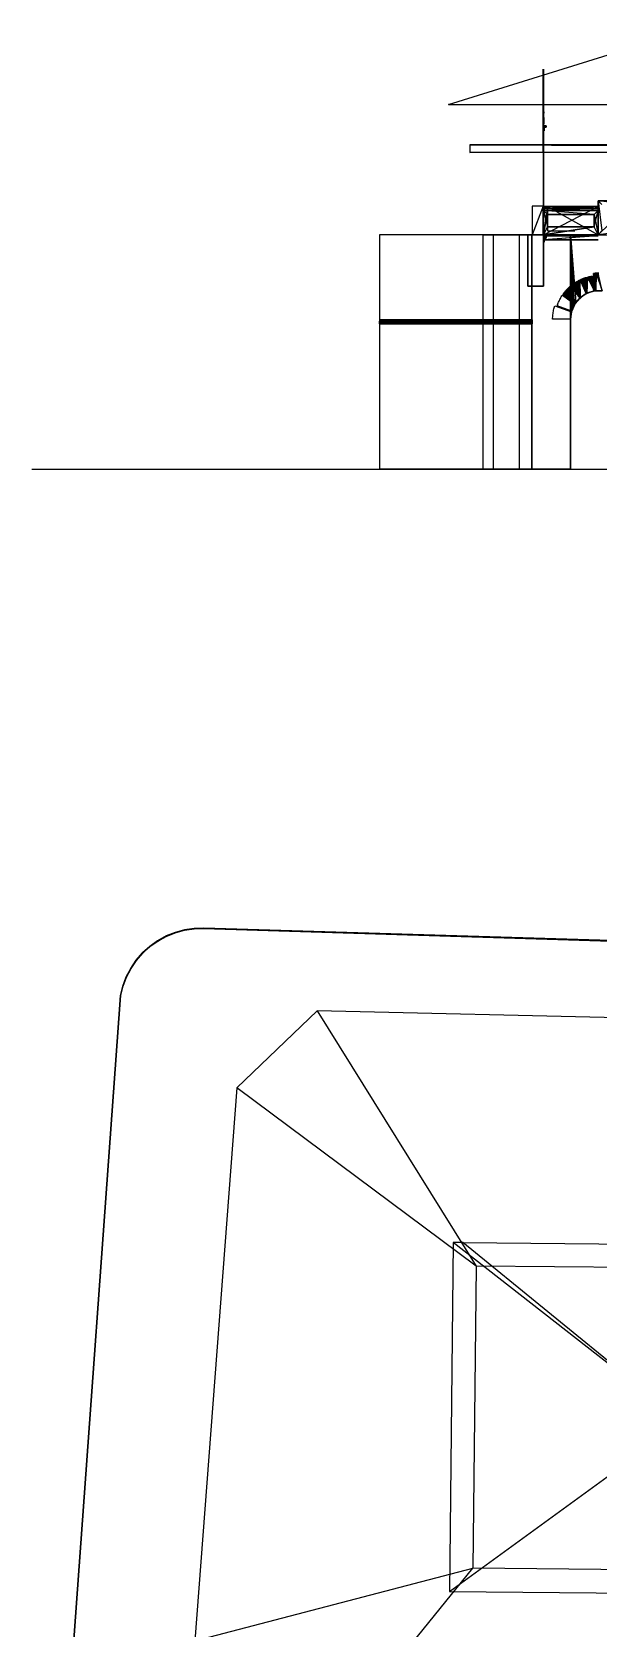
# Model space of a CAD drawing. Extents: x -41 to 47, y -35.8 to 51.3.
# Drawn here: x -40.03 to -25.54, y 10.43 to 51.29 of the extents above; entities that cross this region are included whole.
import ezdxf

# ---------------------------------------------------------------- set-up
doc = ezdxf.new("R2010")
doc.units = 0
doc.header["$MEASUREMENT"] = 0
doc.layers.add('PYDXF', color=8, linetype='CONTINUOUS')

msp = doc.modelspace()

# ---------------------------------------------------------------- linework, layer by layer
at = {"layer": 'PYDXF'}
for p, q in [((-29.364, 49.426), (-23.392, 51.286)), ((-26.945, 48.937), (-26.945, 50.33)), ((-26.945, 50.33), (-26.945, 46.095)), ((-26.934, 46.095), (-26.945, 50.33)), ((-26.934, 50.33), (-26.934, 46.095)), ((-29.364, 49.426), (38.199, 49.426)), ((-29.266, 49.426), (-29.364, 49.426)), ((-26.942, 49.237), (-26.945, 48.931)), ((-26.945, 49.098), (-26.942, 49.237)), ((-26.927, 49.237), (-26.945, 49.098)), ((-26.945, 48.931), (-26.942, 49.212)), ((-26.945, 48.931), (-26.942, 49.187)), ((-26.945, 48.931), (-26.942, 49.162)), ((-26.945, 48.931), (-26.942, 49.137)), ((-26.945, 48.931), (-26.942, 49.111)), ((-26.945, 48.937), (-26.945, 49.109)), ((-26.945, 49.098), (-26.945, 48.931)), ((-26.945, 49.098), (-26.93, 48.931)), ((-26.93, 49.098), (-26.945, 49.098)), ((-26.945, 48.931), (-26.942, 49.086)), ((-26.945, 48.931), (-26.942, 49.06)), ((-26.945, 48.931), (-26.942, 49.034)), ((-26.942, 49.111), (-26.942, 49.086)), ((-26.927, 49.086), (-26.942, 49.111)), ((-26.942, 49.086), (-26.942, 49.06)), ((-26.927, 49.06), (-26.942, 49.086)), ((-26.942, 49.086), (-26.927, 49.086)), ((-26.942, 49.06), (-26.942, 49.034)), ((-26.942, 49.06), (-26.927, 49.06)), ((-26.942, 49.034), (-26.927, 49.06)), ((-26.942, 49.034), (-26.942, 49.009)), ((-26.927, 49.009), (-26.942, 49.034)), ((-26.942, 49.034), (-26.927, 49.034)), ((-26.93, 49.098), (-26.927, 49.237)), ((-26.93, 48.931), (-26.927, 49.237)), ((-26.93, 48.931), (-26.927, 49.212)), ((-26.93, 48.931), (-26.927, 49.187)), ((-26.93, 48.931), (-26.927, 49.162)), ((-26.93, 48.931), (-26.927, 49.137)), ((-26.93, 48.931), (-26.927, 49.111)), ((-26.93, 49.098), (-26.93, 48.931)), ((-26.93, 48.931), (-26.927, 49.086)), ((-26.93, 48.931), (-26.927, 49.06)), ((-26.93, 48.931), (-26.927, 49.034)), ((-26.927, 49.086), (-26.927, 49.111)), ((-26.927, 49.06), (-26.927, 49.086)), ((-26.927, 49.034), (-26.927, 49.06)), ((-26.927, 49.009), (-26.927, 49.034)), ((-26.945, 48.931), (-26.942, 49.009)), ((-26.945, 48.931), (-26.942, 48.983)), ((-26.945, 48.931), (-26.942, 48.957)), ((-26.945, 48.931), (-26.942, 48.931)), ((-26.93, 48.931), (-26.945, 48.931)), ((-26.942, 49.009), (-26.942, 48.983)), ((-26.927, 49.009), (-26.942, 49.009)), ((-26.927, 48.983), (-26.942, 49.009)), ((-26.942, 48.983), (-26.942, 48.957)), ((-26.942, 48.957), (-26.927, 48.983)), ((-26.927, 48.983), (-26.942, 48.983)), ((-26.942, 48.957), (-26.942, 48.931)), ((-26.942, 48.957), (-26.927, 48.957)), ((-26.927, 48.931), (-26.942, 48.957)), ((-26.927, 48.931), (-26.942, 48.931)), ((-26.93, 48.931), (-26.942, 48.931)), ((-26.871, 48.882), (-26.931, 48.882)), ((-26.931, 48.882), (-26.931, 48.852)), ((-26.931, 48.882), (-26.871, 48.852)), ((-26.931, 48.882), (-26.921, 48.852)), ((-26.931, 48.752), (-26.931, 48.882)), ((-26.931, 48.882), (-26.924, 48.882)), ((-26.931, 48.752), (-26.924, 48.882)), ((-26.931, 48.852), (-26.921, 48.752)), ((-26.931, 48.852), (-26.931, 48.752)), ((-26.931, 48.852), (-26.921, 48.852)), ((-26.931, 48.752), (-26.921, 48.752)), ((-26.931, 48.752), (-26.924, 48.752)), ((-26.914, 48.752), (-26.931, 48.752)), ((-26.93, 48.931), (-26.927, 49.009)), ((-26.93, 48.931), (-26.927, 48.983)), ((-26.93, 48.931), (-26.927, 48.957)), ((-26.93, 48.931), (-26.927, 48.931)), ((-26.927, 48.983), (-26.927, 49.009)), ((-26.927, 48.957), (-26.927, 48.983)), ((-26.927, 48.957), (-26.927, 48.931)), ((-26.924, 48.882), (-26.924, 48.752)), ((-26.864, 48.882), (-26.924, 48.882)), ((-26.924, 48.882), (-26.914, 48.852)), ((-26.871, 48.882), (-26.924, 48.882)), ((-26.924, 48.882), (-26.914, 48.752)), ((-26.864, 48.852), (-26.924, 48.882)), ((-26.914, 48.752), (-26.924, 48.752)), ((-26.921, 48.852), (-26.871, 48.852)), ((-26.921, 48.852), (-26.914, 48.852)), ((-26.921, 48.752), (-26.921, 48.852)), ((-26.914, 48.852), (-26.921, 48.752)), ((-26.914, 48.752), (-26.921, 48.752)), ((-26.914, 48.852), (-26.864, 48.852)), ((-26.914, 48.852), (-26.871, 48.852)), ((-26.914, 48.852), (-26.914, 48.752)), ((-26.871, 48.882), (-26.864, 48.882)), ((-26.871, 48.882), (-26.871, 48.852)), ((-26.871, 48.882), (-26.864, 48.852)), ((-26.871, 48.852), (-26.864, 48.852)), ((-26.864, 48.852), (-26.864, 48.882)), ((32.342, 48.397), (-28.821, 48.394)), ((32.342, 48.397), (-28.821, 48.394)), ((-28.821, 48.394), (32.342, 48.397)), ((-28.821, 48.394), (-28.821, 48.204)), ((32.342, 48.207), (-28.821, 48.394)), ((-28.821, 48.394), (-28.821, 48.394)), ((-28.821, 48.394), (32.342, 48.207)), ((-28.821, 48.394), (-28.821, 48.204)), ((32.342, 48.207), (-28.821, 48.204)), ((-28.821, 48.204), (32.342, 48.207)), ((-28.821, 48.204), (32.342, 48.207)), ((-28.821, 48.204), (-28.821, 48.204)), ((-27.229, 46.829), (-27.229, 46.095)), ((-26.945, 46.829), (-27.229, 46.829)), ((-26.945, 46.829), (-27.229, 46.095)), ((-26.945, 46.095), (-26.945, 46.829)), ((-25.538, 46.815), (-26.937, 46.815)), ((-26.937, 46.815), (-26.937, 46.765)), ((-26.937, 46.715), (-26.937, 46.815)), ((-26.937, 46.715), (-25.538, 46.815)), ((-25.538, 46.815), (-26.937, 46.815)), ((-26.937, 46.095), (-26.937, 46.815)), ((-26.937, 46.095), (-25.538, 46.815)), ((-26.937, 46.815), (-25.538, 46.815)), ((-26.937, 46.815), (-25.538, 46.765)), ((-26.937, 46.765), (-26.937, 46.815)), ((-26.837, 46.815), (-26.937, 46.095)), ((-26.937, 46.815), (-26.937, 46.815)), ((-26.937, 46.815), (-26.937, 46.095)), ((-26.937, 46.815), (-26.937, 46.095)), ((-26.837, 46.815), (-26.937, 46.815)), ((-25.538, 46.815), (-26.937, 46.815)), ((-26.937, 46.765), (-25.538, 46.715)), ((-26.937, 46.765), (-25.538, 46.765)), ((-26.937, 46.765), (-26.937, 46.715)), ((-25.538, 46.765), (-26.937, 46.765)), ((-25.538, 46.715), (-26.937, 46.715)), ((-26.937, 46.715), (-25.538, 46.715)), ((-26.837, 46.615), (-26.937, 46.715)), ((-26.937, 46.715), (-26.937, 46.095)), ((-26.937, 46.715), (-26.837, 46.295)), ((-26.937, 46.715), (-26.837, 46.615)), ((-25.638, 46.615), (-26.937, 46.715)), ((-26.937, 46.095), (-26.937, 46.715)), ((-26.937, 46.095), (-26.837, 46.615)), ((-26.931, 46.815), (-26.921, 46.685)), ((-26.931, 46.815), (-26.931, 46.685)), ((-26.931, 46.815), (-26.921, 46.785)), ((-26.871, 46.815), (-26.931, 46.815)), ((-26.871, 46.785), (-26.931, 46.815)), ((-26.921, 46.685), (-26.931, 46.685)), ((-26.921, 46.785), (-26.871, 46.785)), ((-26.921, 46.785), (-26.921, 46.685)), ((-26.871, 46.815), (-26.871, 46.785)), ((-26.837, 46.815), (-26.837, 46.195)), ((-26.837, 46.815), (-25.538, 46.815)), ((-26.837, 46.815), (-25.538, 46.095)), ((-25.538, 46.815), (-26.837, 46.815)), ((-26.837, 46.295), (-26.837, 46.615)), ((-26.837, 46.615), (-25.638, 46.615)), ((-26.837, 46.615), (-26.837, 46.295)), ((-25.638, 46.615), (-26.837, 46.615)), ((-25.538, 46.715), (-25.638, 46.615)), ((-25.638, 46.295), (-25.538, 46.715)), ((-25.638, 46.295), (-25.638, 46.615)), ((-25.638, 46.615), (-25.638, 46.295)), ((-25.638, 46.615), (-25.538, 46.095)), ((-24.639, 46.965), (-25.538, 46.965)), ((-25.538, 46.095), (-25.538, 46.965)), ((-25.538, 46.095), (-24.639, 46.965)), ((-25.538, 46.965), (-25.438, 46.195)), ((-24.738, 46.865), (-25.538, 46.965)), ((-25.538, 46.965), (-25.538, 46.095)), ((-25.538, 46.965), (-24.638, 46.965)), ((-25.538, 46.965), (-25.538, 46.095)), ((-25.538, 46.965), (-25.538, 46.965)), ((-25.538, 46.965), (-25.438, 46.865)), ((-24.639, 46.965), (-25.538, 46.965)), ((-25.538, 46.815), (-25.538, 46.095)), ((-25.538, 46.815), (-25.538, 46.095)), ((-25.538, 46.815), (-25.538, 46.815)), ((-25.538, 46.095), (-25.538, 46.815)), ((-25.538, 46.715), (-25.538, 46.095)), ((-25.538, 46.095), (-25.538, 46.715)), ((-25.638, 46.295), (-26.937, 46.095)), ((-26.937, 46.095), (-26.837, 46.295)), ((-26.937, 46.095), (-25.638, 46.295)), ((-26.837, 46.295), (-26.937, 46.095)), ((-25.638, 46.295), (-26.837, 46.295)), ((-26.837, 46.295), (-25.638, 46.295)), ((-26.837, 46.195), (-26.137, 46.195)), ((-25.538, 46.095), (-25.638, 46.295)), ((-25.438, 46.195), (-25.538, 46.095)), ((-24.738, 46.195), (-25.538, 46.095)), ((-31.138, 46.095), (-31.138, 40.095)), ((-27.231, 46.095), (-31.138, 46.095)), ((-28.481, 46.095), (-31.138, 46.095)), ((-28.481, 40.095), (-28.481, 46.095)), ((-27.231, 46.095), (-28.481, 46.095)), ((-28.48, 46.095), (-28.481, 46.095)), ((-28.481, 46.095), (-27.231, 46.095)), ((-27.231, 46.095), (-28.48, 46.095)), ((-28.338, 46.095), (-28.48, 46.095)), ((-28.338, 46.095), (-27.559, 46.095)), ((-27.231, 46.095), (-28.338, 46.095)), ((-26.934, 46.095), (-28.328, 46.095)), ((-28.28, 46.095), (-28.328, 46.095)), ((-27.255, 46.095), (-28.28, 46.095)), ((-26.934, 46.095), (-28.28, 46.095)), ((-28.217, 46.095), (-27.807, 46.095)), ((-28.217, 40.095), (-28.217, 46.095)), ((-27.807, 46.095), (-27.547, 46.095)), ((-27.231, 46.095), (-27.559, 46.095)), ((-27.559, 46.095), (-27.552, 46.095)), ((-27.559, 46.095), (-27.559, 40.095)), ((-27.231, 46.095), (-27.552, 46.095)), ((-27.547, 46.095), (-27.552, 46.095)), ((-27.547, 46.095), (-26.427, 46.095)), ((-27.231, 46.095), (-27.547, 46.095)), ((-27.335, 46.095), (-27.341, 45.14)), ((-27.335, 46.095), (-27.341, 45.132)), ((-27.335, 46.095), (-27.34, 45.12)), ((-27.335, 46.095), (-27.34, 45.102)), ((-27.335, 46.095), (-27.339, 45.079)), ((-27.335, 46.095), (-27.338, 45.051)), ((-27.335, 46.095), (-27.338, 45.019)), ((-27.335, 46.095), (-27.337, 44.981)), ((-27.335, 46.095), (-27.337, 44.938)), ((-27.335, 46.095), (-27.336, 44.89)), ((-27.335, 46.095), (-27.336, 44.838)), ((-27.255, 46.095), (-27.336, 46.095)), ((-27.336, 46.095), (-27.336, 45.895)), ((-27.335, 46.095), (-27.335, 44.812)), ((-27.335, 46.095), (-27.335, 44.78)), ((-27.335, 46.095), (-26.935, 46.095)), ((-27.335, 44.78), (-27.335, 46.095)), ((-27.255, 46.095), (-27.155, 46.095)), ((-26.934, 46.095), (-27.255, 46.095)), ((-26.241, 46.095), (-27.231, 46.095)), ((-27.231, 46.095), (-27.231, 40.095)), ((-27.231, 40.095), (-27.231, 46.095)), ((-27.231, 46.095), (-26.427, 46.095)), ((-26.945, 46.095), (-27.229, 46.095)), ((-26.934, 46.095), (-27.155, 46.095)), ((-27.155, 46.095), (-26.945, 46.095)), ((-26.934, 46.095), (-26.945, 46.095)), ((-26.935, 46.095), (-26.941, 45.14)), ((-26.935, 46.095), (-26.941, 45.132)), ((-26.935, 46.095), (-26.94, 45.12)), ((-26.935, 46.095), (-26.94, 45.102)), ((-26.935, 46.095), (-26.939, 45.079)), ((-26.935, 46.095), (-26.938, 45.019)), ((-26.935, 46.095), (-26.938, 45.051)), ((-25.538, 46.095), (-26.937, 46.095)), ((-26.937, 46.095), (-25.538, 46.095)), ((-26.937, 46.095), (-25.538, 46.095)), ((-26.937, 46.095), (-26.937, 46.095)), ((-26.937, 46.095), (-25.538, 46.095)), ((-25.538, 46.095), (-26.937, 46.095)), ((-26.937, 46.095), (-26.937, 46.065)), ((-26.937, 46.065), (-26.937, 46.095)), ((-26.937, 46.095), (-26.937, 45.965)), ((-26.937, 46.095), (-25.538, 46.065)), ((-26.937, 45.965), (-25.538, 46.095)), ((-26.937, 46.095), (-25.538, 46.095)), ((-26.937, 45.965), (-26.937, 46.095)), ((-26.935, 46.095), (-26.937, 44.938)), ((-26.935, 46.095), (-26.937, 44.981)), ((-26.937, 46.065), (-25.538, 46.065)), ((-25.538, 46.065), (-26.937, 45.965)), ((-26.937, 46.065), (-26.937, 45.965)), ((-25.538, 46.065), (-26.937, 46.065)), ((-25.538, 45.965), (-26.937, 45.965)), ((-26.937, 45.965), (-25.538, 45.965)), ((-26.935, 46.095), (-26.936, 44.89)), ((-26.935, 46.095), (-26.936, 44.838)), ((-26.935, 44.78), (-26.935, 46.095)), ((-26.935, 46.095), (-26.935, 44.812)), ((-26.931, 46.038), (-26.921, 45.908)), ((-26.931, 46.038), (-26.931, 45.908)), ((-26.931, 46.038), (-26.921, 46.008)), ((-26.871, 46.038), (-26.931, 46.038)), ((-26.871, 46.008), (-26.931, 46.038)), ((-26.921, 45.908), (-26.931, 45.908)), ((-26.921, 46.008), (-26.871, 46.008)), ((-26.921, 46.008), (-26.921, 45.908)), ((-26.871, 46.038), (-26.871, 46.008)), ((-26.24, 46.095), (-26.427, 46.095)), ((-26.427, 46.095), (-26.241, 46.095)), ((-26.242, 43.925), (-26.242, 46.095)), ((-26.242, 46.095), (-24.792, 46.095)), ((-26.242, 46.095), (-26.237, 44.017)), ((-26.242, 46.095), (-26.241, 46.095)), ((-26.241, 46.095), (-26.242, 43.925)), ((-26.242, 46.095), (-26.155, 44.278)), ((-26.242, 46.095), (-26.221, 44.107)), ((-26.242, 46.095), (-26.194, 44.195)), ((-26.107, 44.356), (-26.242, 46.095)), ((-26.241, 46.095), (-26.241, 43.925)), ((-26.237, 44.017), (-26.241, 46.095)), ((-26.241, 46.095), (-26.193, 44.195)), ((-26.241, 46.095), (-26.221, 44.107)), ((-26.241, 46.095), (-26.106, 44.356)), ((-26.241, 46.095), (-26.155, 44.278)), ((-26.241, 46.095), (-24.791, 46.095)), ((-26.24, 46.095), (-26.241, 46.095)), ((-26.241, 40.795), (-26.241, 46.095)), ((-26.24, 40.795), (-26.241, 46.095)), ((-26.241, 46.095), (-24.792, 46.095)), ((-26.24, 40.795), (-26.24, 46.095)), ((-26.24, 46.095), (-26.24, 40.795)), ((-25.538, 46.095), (-24.639, 46.095)), ((-25.538, 46.095), (-25.538, 46.095)), ((-25.538, 46.095), (-25.538, 46.095)), ((-25.538, 46.095), (-24.638, 46.095)), ((-27.341, 45.14), (-27.341, 45.132)), ((-27.341, 45.132), (-27.34, 45.12)), ((-27.34, 45.12), (-27.34, 45.102)), ((-27.34, 45.102), (-27.339, 45.079)), ((-27.339, 45.079), (-27.338, 45.051)), ((-27.338, 45.051), (-27.338, 45.019)), ((-27.338, 45.019), (-27.337, 44.981)), ((-27.337, 44.981), (-27.337, 44.938)), ((-26.941, 45.14), (-26.941, 45.132)), ((-26.941, 45.132), (-26.94, 45.12)), ((-26.94, 45.12), (-26.94, 45.102)), ((-26.94, 45.102), (-26.939, 45.079)), ((-26.939, 45.079), (-26.938, 45.051)), ((-26.938, 45.051), (-26.938, 45.019)), ((-26.938, 45.019), (-26.937, 44.981)), ((-26.937, 44.981), (-26.937, 44.938)), ((-25.955, 44.961), (-25.978, 44.951)), ((-25.978, 44.951), (-25.955, 44.961)), ((-25.978, 44.951), (-25.978, 44.951)), ((-25.826, 44.596), (-25.978, 44.951)), ((-25.978, 44.951), (-25.826, 44.596)), ((-25.955, 44.961), (-25.931, 44.971)), ((-25.955, 44.961), (-25.826, 44.596)), ((-25.826, 44.596), (-25.955, 44.961)), ((-25.931, 44.971), (-25.908, 44.98)), ((-25.826, 44.596), (-25.931, 44.971)), ((-25.908, 44.98), (-25.884, 44.988)), ((-25.826, 44.596), (-25.908, 44.98)), ((-25.884, 44.988), (-25.86, 44.996)), ((-25.826, 44.596), (-25.884, 44.988)), ((-25.86, 44.996), (-25.836, 45.004)), ((-25.826, 44.596), (-25.86, 44.996)), ((-25.836, 45.004), (-25.811, 45.011)), ((-25.826, 44.596), (-25.836, 45.004)), ((-25.826, 44.596), (-25.811, 45.011)), ((-25.811, 45.011), (-25.826, 44.596)), ((-25.811, 45.011), (-25.787, 45.017)), ((-25.811, 45.011), (-25.636, 44.656)), ((-25.787, 45.017), (-25.762, 45.023)), ((-25.636, 44.656), (-25.787, 45.017)), ((-25.762, 45.023), (-25.737, 45.028)), ((-25.636, 44.656), (-25.762, 45.023)), ((-25.737, 45.028), (-25.712, 45.033)), ((-25.636, 44.656), (-25.737, 45.028)), ((-25.712, 45.033), (-25.687, 45.037)), ((-25.636, 44.656), (-25.712, 45.033)), ((-25.687, 45.037), (-25.687, 45.037)), ((-25.636, 44.656), (-25.687, 45.037)), ((-25.687, 45.037), (-25.636, 44.656)), ((-25.666, 45.04), (-25.667, 45.04)), ((-25.667, 45.04), (-25.616, 44.659)), ((-25.664, 45.04), (-25.666, 45.04)), ((-25.666, 45.04), (-25.664, 45.04)), ((-25.616, 44.659), (-25.666, 45.04)), ((-25.663, 45.041), (-25.664, 45.04)), ((-25.664, 45.04), (-25.663, 45.041)), ((-25.616, 44.659), (-25.664, 45.04)), ((-25.661, 45.041), (-25.663, 45.041)), ((-25.663, 45.041), (-25.661, 45.041)), ((-25.616, 44.659), (-25.663, 45.041)), ((-25.659, 45.041), (-25.661, 45.041)), ((-25.661, 45.041), (-25.659, 45.041)), ((-25.616, 44.659), (-25.661, 45.041)), ((-25.658, 45.041), (-25.659, 45.041)), ((-25.659, 45.041), (-25.658, 45.041)), ((-25.616, 44.659), (-25.659, 45.041)), ((-25.658, 45.041), (-25.656, 45.042)), ((-25.656, 45.042), (-25.658, 45.041)), ((-25.616, 44.659), (-25.658, 45.041)), ((-25.632, 45.105), (-25.656, 45.102)), ((-25.656, 45.102), (-25.656, 45.102)), ((-25.648, 45.043), (-25.656, 45.102)), ((-25.656, 45.102), (-25.648, 45.043)), ((-25.654, 45.042), (-25.656, 45.042)), ((-25.656, 45.042), (-25.654, 45.042)), ((-25.616, 44.659), (-25.656, 45.042)), ((-25.654, 45.042), (-25.653, 45.042)), ((-25.653, 45.042), (-25.654, 45.042)), ((-25.616, 44.659), (-25.654, 45.042)), ((-25.653, 45.042), (-25.651, 45.042)), ((-25.651, 45.042), (-25.653, 45.042)), ((-25.616, 44.659), (-25.653, 45.042)), ((-25.649, 45.042), (-25.651, 45.042)), ((-25.651, 45.042), (-25.649, 45.042)), ((-25.616, 44.659), (-25.651, 45.042)), ((-25.648, 45.043), (-25.649, 45.042)), ((-25.649, 45.042), (-25.648, 45.043)), ((-25.616, 44.659), (-25.649, 45.042)), ((-25.648, 45.043), (-25.632, 45.105)), ((-25.648, 45.043), (-25.596, 44.661)), ((-25.596, 44.661), (-25.648, 45.043)), ((-25.616, 44.659), (-25.648, 45.043)), ((-25.632, 45.105), (-25.609, 45.107)), ((-25.609, 45.107), (-25.632, 45.105)), ((-25.596, 44.661), (-25.632, 45.105)), ((-25.609, 45.107), (-25.586, 45.108)), ((-25.586, 45.108), (-25.609, 45.107)), ((-25.596, 44.661), (-25.609, 45.107)), ((-25.586, 45.108), (-25.596, 44.661)), ((-25.586, 45.108), (-25.562, 45.109)), ((-25.563, 45.109), (-25.586, 45.108)), ((-25.586, 45.108), (-25.436, 44.661)), ((-25.539, 45.11), (-25.563, 45.109)), ((-25.562, 45.109), (-25.539, 45.11)), ((-25.436, 44.661), (-25.562, 45.109)), ((-25.539, 45.11), (-25.516, 45.11)), ((-25.516, 45.11), (-25.539, 45.11)), ((-25.436, 44.661), (-25.539, 45.11)), ((-27.337, 44.938), (-27.336, 44.89)), ((-27.336, 44.89), (-27.336, 44.838)), ((-27.336, 44.838), (-27.335, 44.812)), ((-27.335, 44.78), (-27.335, 44.812)), ((-26.935, 44.78), (-27.335, 44.78)), ((-27.335, 44.78), (-26.935, 44.78)), ((-26.937, 44.938), (-26.936, 44.89)), ((-26.936, 44.89), (-26.936, 44.838)), ((-26.936, 44.838), (-26.935, 44.812)), ((-26.935, 44.812), (-26.935, 44.78)), ((-26.466, 44.529), (-26.452, 44.55)), ((-26.452, 44.551), (-26.452, 44.55)), ((-26.452, 44.55), (-26.133, 44.321)), ((-26.441, 44.567), (-26.44, 44.567)), ((-26.427, 44.586), (-26.44, 44.567)), ((-26.123, 44.338), (-26.44, 44.567)), ((-26.427, 44.586), (-26.413, 44.605)), ((-26.427, 44.586), (-26.123, 44.338)), ((-26.123, 44.338), (-26.427, 44.586)), ((-26.413, 44.605), (-26.398, 44.624)), ((-26.123, 44.338), (-26.413, 44.605)), ((-26.398, 44.624), (-26.383, 44.642)), ((-26.123, 44.338), (-26.398, 44.624)), ((-26.383, 44.642), (-26.368, 44.66)), ((-26.123, 44.338), (-26.383, 44.642)), ((-26.368, 44.66), (-26.352, 44.678)), ((-26.123, 44.338), (-26.368, 44.66)), ((-26.352, 44.678), (-26.336, 44.695)), ((-26.123, 44.338), (-26.352, 44.678)), ((-26.336, 44.695), (-26.32, 44.713)), ((-26.123, 44.338), (-26.336, 44.695)), ((-26.32, 44.713), (-26.303, 44.729)), ((-26.123, 44.338), (-26.32, 44.713)), ((-26.303, 44.729), (-26.286, 44.746)), ((-26.123, 44.338), (-26.303, 44.729)), ((-26.286, 44.746), (-26.269, 44.762)), ((-26.123, 44.338), (-26.286, 44.746)), ((-26.269, 44.762), (-26.251, 44.777)), ((-26.123, 44.338), (-26.269, 44.762)), ((-26.251, 44.778), (-26.251, 44.777)), ((-26.123, 44.338), (-26.251, 44.777)), ((-26.251, 44.777), (-26.007, 44.474)), ((-26.236, 44.79), (-26.235, 44.79)), ((-26.217, 44.805), (-26.235, 44.79)), ((-26.235, 44.79), (-26.217, 44.805)), ((-25.992, 44.487), (-26.235, 44.79)), ((-26.235, 44.79), (-25.992, 44.487)), ((-26.217, 44.805), (-26.198, 44.82)), ((-26.217, 44.805), (-25.992, 44.487)), ((-25.992, 44.487), (-26.217, 44.805)), ((-26.198, 44.82), (-26.179, 44.834)), ((-25.992, 44.487), (-26.198, 44.82)), ((-26.179, 44.834), (-26.16, 44.848)), ((-25.992, 44.487), (-26.179, 44.834)), ((-26.16, 44.848), (-26.141, 44.861)), ((-25.992, 44.487), (-26.16, 44.848)), ((-26.141, 44.861), (-26.121, 44.874)), ((-25.992, 44.487), (-26.141, 44.861)), ((-26.121, 44.874), (-26.101, 44.887)), ((-25.992, 44.487), (-26.121, 44.874)), ((-26.101, 44.887), (-26.08, 44.899)), ((-25.992, 44.487), (-26.101, 44.887)), ((-26.08, 44.899), (-26.06, 44.91)), ((-25.992, 44.487), (-26.08, 44.899)), ((-26.06, 44.91), (-26.039, 44.922)), ((-25.992, 44.487), (-26.06, 44.91)), ((-26.039, 44.922), (-26.018, 44.932)), ((-25.992, 44.487), (-26.039, 44.922)), ((-26.018, 44.932), (-25.996, 44.943)), ((-25.992, 44.487), (-26.018, 44.932)), ((-25.997, 44.943), (-25.996, 44.943)), ((-25.996, 44.943), (-25.844, 44.587)), ((-25.992, 44.487), (-25.996, 44.943)), ((-25.844, 44.587), (-25.996, 44.943)), ((-25.992, 44.487), (-25.844, 44.587)), ((-25.844, 44.587), (-25.992, 44.487)), ((-25.982, 44.491), (-25.908, 44.545)), ((-25.982, 44.491), (-25.908, 44.545)), ((-25.982, 44.491), (-25.908, 44.545)), ((-25.908, 44.545), (-25.827, 44.59)), ((-25.908, 44.545), (-25.828, 44.59)), ((-25.908, 44.545), (-25.827, 44.59)), ((-25.908, 44.545), (-25.908, 44.545)), ((-25.828, 44.59), (-25.743, 44.624)), ((-25.828, 44.59), (-25.742, 44.624)), ((-25.827, 44.59), (-25.828, 44.59)), ((-25.827, 44.59), (-25.742, 44.624)), ((-25.826, 44.596), (-25.636, 44.656)), ((-25.636, 44.656), (-25.826, 44.596)), ((-25.743, 44.624), (-25.654, 44.647)), ((-25.743, 44.624), (-25.653, 44.647)), ((-25.742, 44.624), (-25.743, 44.624)), ((-25.742, 44.624), (-25.653, 44.647)), ((-25.654, 44.647), (-25.563, 44.658)), ((-25.654, 44.647), (-25.562, 44.658)), ((-25.653, 44.647), (-25.654, 44.647)), ((-25.653, 44.647), (-25.562, 44.658)), ((-25.596, 44.661), (-25.616, 44.659)), ((-25.436, 44.661), (-25.596, 44.661)), ((-25.596, 44.661), (-25.436, 44.661)), ((-25.563, 44.658), (-25.471, 44.658)), ((-25.563, 44.658), (-25.47, 44.658)), ((-25.562, 44.658), (-25.563, 44.658)), ((-25.562, 44.658), (-25.47, 44.658)), ((-26.687, 44.107), (-26.682, 44.136)), ((-26.682, 44.136), (-26.677, 44.165)), ((-26.677, 44.165), (-26.67, 44.194)), ((-26.67, 44.194), (-26.663, 44.222)), ((-26.663, 44.222), (-26.656, 44.251)), ((-26.656, 44.251), (-26.647, 44.279)), ((-26.647, 44.279), (-26.218, 44.121)), ((-26.576, 44.301), (-26.585, 44.277)), ((-26.585, 44.278), (-26.585, 44.277)), ((-26.213, 44.14), (-26.585, 44.277)), ((-26.585, 44.277), (-26.213, 44.14)), ((-26.576, 44.301), (-26.568, 44.325)), ((-26.568, 44.325), (-26.558, 44.349)), ((-26.558, 44.349), (-26.549, 44.372)), ((-26.549, 44.372), (-26.538, 44.395)), ((-26.538, 44.395), (-26.527, 44.418)), ((-26.527, 44.418), (-26.516, 44.441)), ((-26.516, 44.441), (-26.504, 44.463)), ((-26.504, 44.463), (-26.492, 44.485)), ((-26.492, 44.485), (-26.479, 44.507)), ((-26.479, 44.507), (-26.466, 44.529)), ((-26.221, 44.107), (-26.193, 44.195)), ((-26.221, 44.107), (-26.194, 44.195)), ((-26.221, 44.107), (-26.194, 44.195)), ((-26.213, 44.14), (-26.133, 44.321)), ((-26.133, 44.321), (-26.213, 44.14)), ((-26.194, 44.195), (-26.155, 44.278)), ((-26.193, 44.195), (-26.194, 44.195)), ((-26.193, 44.195), (-26.155, 44.278)), ((-26.193, 44.195), (-26.155, 44.278)), ((-26.155, 44.278), (-26.107, 44.356)), ((-26.155, 44.278), (-26.106, 44.356)), ((-26.155, 44.278), (-26.107, 44.356)), ((-26.155, 44.278), (-26.155, 44.278)), ((-26.123, 44.338), (-26.007, 44.474)), ((-26.007, 44.474), (-26.123, 44.338)), ((-26.107, 44.356), (-26.049, 44.428)), ((-26.107, 44.356), (-26.106, 44.356)), ((-26.106, 44.356), (-26.048, 44.428)), ((-26.106, 44.356), (-26.049, 44.428)), ((-26.049, 44.428), (-25.982, 44.491)), ((-26.049, 44.428), (-25.982, 44.491)), ((-26.049, 44.428), (-26.048, 44.428)), ((-26.048, 44.428), (-25.982, 44.491)), ((-25.982, 44.491), (-25.982, 44.491)), ((-31.133, 43.915), (-31.133, 43.815)), ((-31.133, 43.915), (-31.133, 43.915)), ((-31.133, 43.915), (-31.133, 43.885)), ((-27.224, 43.915), (-31.133, 43.915)), ((-27.225, 43.915), (-31.133, 43.915)), ((-31.133, 43.915), (-27.224, 43.885)), ((-31.133, 43.815), (-27.225, 43.915)), ((-27.224, 43.915), (-31.133, 43.915)), ((-27.224, 43.885), (-31.133, 43.885)), ((-31.133, 43.885), (-27.224, 43.885)), ((-31.133, 43.835), (-31.133, 43.885)), ((-27.225, 43.885), (-31.133, 43.885)), ((-31.133, 43.885), (-31.133, 43.885)), ((-31.133, 43.884), (-31.133, 43.885)), ((-31.133, 43.885), (-27.224, 43.885)), ((-27.225, 43.885), (-31.133, 43.835)), ((-31.133, 43.884), (-27.224, 43.885)), ((-31.133, 43.884), (-27.224, 43.884)), ((-27.224, 43.884), (-31.133, 43.882)), ((-31.133, 43.882), (-31.133, 43.884)), ((-31.133, 43.879), (-31.133, 43.882)), ((-27.224, 43.882), (-31.133, 43.882)), ((-27.224, 43.882), (-31.133, 43.879)), ((-31.133, 43.875), (-31.133, 43.879)), ((-27.224, 43.879), (-31.133, 43.879)), ((-31.133, 43.875), (-27.224, 43.879)), ((-31.133, 43.871), (-31.133, 43.875)), ((-27.225, 43.871), (-31.133, 43.875)), ((-31.133, 43.875), (-27.224, 43.875)), ((-31.133, 43.867), (-31.133, 43.871)), ((-31.133, 43.867), (-27.225, 43.871)), ((-27.225, 43.871), (-31.133, 43.871)), ((-31.133, 43.862), (-31.133, 43.867)), ((-27.225, 43.867), (-31.133, 43.867)), ((-31.133, 43.862), (-27.225, 43.867)), ((-31.133, 43.857), (-31.133, 43.862)), ((-31.133, 43.862), (-27.225, 43.862)), ((-27.225, 43.857), (-31.133, 43.862)), ((-31.133, 43.851), (-31.133, 43.857)), ((-31.133, 43.851), (-27.225, 43.857)), ((-31.133, 43.857), (-27.225, 43.857)), ((-31.133, 43.846), (-31.133, 43.851)), ((-31.133, 43.851), (-27.225, 43.851)), ((-27.225, 43.846), (-31.133, 43.851)), ((-31.133, 43.84), (-31.133, 43.846)), ((-27.225, 43.846), (-31.133, 43.846)), ((-31.133, 43.84), (-27.225, 43.846)), ((-31.133, 43.84), (-31.133, 43.835)), ((-31.133, 43.84), (-27.225, 43.84)), ((-31.133, 43.84), (-27.225, 43.835)), ((-31.133, 43.815), (-31.133, 43.835)), ((-27.225, 43.835), (-31.133, 43.835)), ((-31.133, 43.835), (-27.225, 43.815)), ((-31.133, 43.835), (-27.225, 43.835)), ((-31.133, 43.815), (-27.225, 43.815)), ((-27.225, 43.815), (-31.133, 43.815)), ((-27.225, 43.915), (-27.224, 43.915)), ((-27.225, 43.915), (-27.225, 43.835)), ((-27.225, 43.915), (-27.225, 43.815)), ((-27.225, 43.915), (-27.225, 43.885)), ((-27.225, 43.915), (-27.224, 43.885)), ((-27.224, 43.885), (-27.225, 43.885)), ((-27.225, 43.885), (-27.225, 43.84)), ((-27.225, 43.885), (-27.225, 43.871)), ((-27.225, 43.885), (-27.225, 43.835)), ((-27.225, 43.885), (-27.224, 43.875)), ((-27.225, 43.885), (-27.225, 43.857)), ((-27.225, 43.885), (-27.224, 43.882)), ((-27.225, 43.885), (-27.225, 43.846)), ((-27.225, 43.885), (-27.225, 43.867)), ((-27.225, 43.885), (-27.225, 43.862)), ((-27.225, 43.885), (-27.224, 43.879)), ((-27.225, 43.885), (-27.225, 43.851)), ((-27.225, 43.885), (-27.224, 43.884)), ((-27.225, 43.871), (-27.224, 43.875)), ((-27.225, 43.867), (-27.225, 43.871)), ((-27.225, 43.862), (-27.225, 43.867)), ((-27.225, 43.857), (-27.225, 43.862)), ((-27.225, 43.851), (-27.225, 43.857)), ((-27.225, 43.846), (-27.225, 43.851)), ((-27.225, 43.84), (-27.225, 43.846)), ((-27.225, 43.84), (-27.225, 43.835)), ((-27.225, 43.835), (-27.225, 43.84)), ((-27.225, 43.815), (-27.225, 43.835)), ((-27.224, 43.885), (-27.224, 43.915)), ((-27.224, 43.885), (-27.224, 43.884)), ((-27.224, 43.884), (-27.224, 43.882)), ((-27.224, 43.879), (-27.224, 43.882)), ((-27.224, 43.875), (-27.224, 43.879)), ((-26.701, 43.96), (-26.699, 43.989)), ((-26.701, 43.96), (-26.701, 43.93)), ((-26.701, 43.93), (-26.701, 43.96)), ((-26.241, 43.93), (-26.701, 43.93)), ((-26.699, 43.989), (-26.697, 44.019)), ((-26.697, 44.019), (-26.695, 44.048)), ((-26.695, 44.048), (-26.691, 44.077)), ((-26.691, 44.077), (-26.687, 44.107)), ((-26.237, 44.017), (-26.242, 43.925)), ((-26.241, 43.925), (-26.242, 43.925)), ((-26.241, 43.93), (-26.218, 44.121)), ((-26.218, 44.121), (-26.241, 43.93)), ((-26.237, 44.017), (-26.241, 43.925)), ((-26.237, 44.017), (-26.241, 43.925)), ((-26.237, 44.017), (-26.221, 44.107)), ((-26.237, 44.017), (-26.221, 44.107)), ((-26.237, 44.017), (-26.221, 44.107)), ((-26.237, 44.017), (-26.237, 44.017)), ((-26.221, 44.107), (-26.221, 44.107)), ((-26.241, 40.795), (-26.241, 40.795)), ((-26.241, 40.795), (-26.24, 40.795)), ((-26.24, 40.295), (-26.241, 40.795)), ((-26.241, 40.795), (-26.241, 40.295)), ((-26.24, 40.295), (-26.241, 40.795)), ((-26.24, 40.295), (-26.24, 40.795)), ((-26.24, 40.795), (-26.24, 40.295)), ((-26.427, 40.095), (-31.138, 40.095)), ((-26.241, 40.095), (-28.481, 40.095)), ((-27.547, 40.095), (-26.427, 40.095)), ((-26.241, 40.095), (-27.231, 40.095)), ((-27.231, 40.095), (-26.427, 40.095)), ((-26.427, 40.095), (-26.24, 40.095)), ((-26.241, 40.095), (-26.427, 40.095)), ((-26.241, 40.095), (-26.241, 40.295)), ((-26.241, 40.295), (-26.24, 40.295)), ((-26.241, 40.295), (-26.241, 40.295)), ((-26.24, 40.095), (-26.241, 40.295)), ((-26.24, 40.095), (-26.241, 40.295)), ((-26.24, 40.095), (-26.241, 40.095)), ((-26.24, 40.295), (-26.24, 40.095)), ((-26.24, 40.095), (-26.24, 40.295)), ((-36.367, 28.237), (-36.597, 28.144)), ((-36.597, 28.144), (-36.367, 28.237)), ((-36.593, 28.135), (-36.367, 28.237)), ((-36.593, 28.135), (-36.363, 28.228)), ((-36.367, 28.237), (-36.126, 28.303)), ((-36.126, 28.303), (-36.367, 28.237)), ((-36.367, 28.237), (-36.363, 28.228)), ((-36.363, 28.228), (-36.126, 28.303)), ((-36.363, 28.228), (-36.124, 28.293)), ((-35.88, 28.339), (-36.126, 28.303)), ((-36.126, 28.303), (-35.88, 28.339)), ((-36.126, 28.303), (-36.124, 28.293)), ((-36.124, 28.293), (-35.88, 28.339)), ((-36.124, 28.293), (-35.879, 28.329)), ((-35.88, 28.339), (-35.631, 28.346)), ((-35.631, 28.346), (-35.88, 28.339)), ((-35.88, 28.339), (-35.879, 28.329)), ((-35.879, 28.329), (-35.631, 28.346)), ((-35.879, 28.329), (-35.631, 28.336)), ((-35.631, 28.346), (45.867, 25.836)), ((-35.631, 28.346), (-35.631, 28.336)), ((-35.631, 28.346), (45.864, 25.826)), ((45.867, 25.836), (-35.631, 28.346)), ((-35.631, 28.336), (45.864, 25.826)), ((-37.202, 27.711), (-37.018, 27.879)), ((-37.018, 27.879), (-37.202, 27.711)), ((-37.195, 27.704), (-37.018, 27.879)), ((-37.195, 27.704), (-37.012, 27.871)), ((-37.018, 27.879), (-36.816, 28.024)), ((-36.816, 28.024), (-37.018, 27.879)), ((-37.018, 27.879), (-37.012, 27.871)), ((-37.012, 27.871), (-36.816, 28.024)), ((-37.012, 27.871), (-36.81, 28.015)), ((-36.816, 28.024), (-36.597, 28.144)), ((-36.597, 28.144), (-36.816, 28.024)), ((-36.816, 28.024), (-36.81, 28.015)), ((-36.81, 28.015), (-36.597, 28.144)), ((-36.81, 28.015), (-36.593, 28.135)), ((-36.597, 28.144), (-36.593, 28.135)), ((-37.504, 27.316), (-37.365, 27.523)), ((-37.365, 27.523), (-37.504, 27.316)), ((-37.495, 27.311), (-37.365, 27.523)), ((-37.495, 27.311), (-37.357, 27.516)), ((-37.365, 27.523), (-37.202, 27.711)), ((-37.202, 27.711), (-37.365, 27.523)), ((-37.365, 27.523), (-37.357, 27.516)), ((-37.357, 27.516), (-37.202, 27.711)), ((-37.357, 27.516), (-37.195, 27.704)), ((-37.202, 27.711), (-37.195, 27.704)), ((-37.705, 26.861), (-37.618, 27.095)), ((-37.618, 27.095), (-37.705, 26.861)), ((-37.695, 26.858), (-37.618, 27.095)), ((-37.695, 26.858), (-37.608, 27.091)), ((-37.504, 27.316), (-37.618, 27.095)), ((-37.618, 27.095), (-37.504, 27.316)), ((-37.618, 27.095), (-37.608, 27.091)), ((-37.608, 27.091), (-37.504, 27.316)), ((-37.608, 27.091), (-37.495, 27.311)), ((-37.504, 27.316), (-37.495, 27.311)), ((-37.763, 26.619), (-39.232, 6.436)), ((-39.232, 6.436), (-37.763, 26.619)), ((-39.222, 6.435), (-37.763, 26.619)), ((-39.222, 6.435), (-37.753, 26.618)), ((-37.763, 26.619), (-37.705, 26.861)), ((-37.705, 26.861), (-37.763, 26.619)), ((-37.763, 26.619), (-37.753, 26.618)), ((-37.753, 26.618), (-37.705, 26.861)), ((-37.753, 26.618), (-37.695, 26.858)), ((-37.705, 26.861), (-37.695, 26.858)), ((-32.728, 26.231), (-34.787, 24.255)), ((-32.728, 26.231), (-28.66, 19.693)), ((43.039, 24.427), (-32.728, 26.231)), ((-34.787, 24.255), (-35.862, 10.1)), ((-28.66, 19.693), (-34.787, 24.255)), ((-29.247, 20.299), (-29.345, 11.367)), ((-23.373, 15.71), (-29.247, 20.299)), ((-29, 20.296), (-29.247, 20.299)), ((-23.373, 15.71), (-29, 20.296)), ((-29, 20.296), (38.894, 19.664)), ((-28.66, 19.693), (-28.745, 11.961)), ((38.294, 19.069), (-28.66, 19.693)), ((-29.345, 11.367), (-23.373, 15.71)), ((-35.862, 10.1), (-28.745, 11.961)), ((-33.379, 6.261), (-28.745, 11.961)), ((38.209, 11.297), (-28.745, 11.961)), ((-29.345, 11.367), (38.218, 10.697))]:
    msp.add_line(p, q, dxfattribs=at)
at = {"layer": 'PYDXF', "linetype": 'ByBlock'}
msp.add_line((-40.033, 40.095), (45.358, 40.095), dxfattribs=at)

doc.saveas('drawing.dxf')
